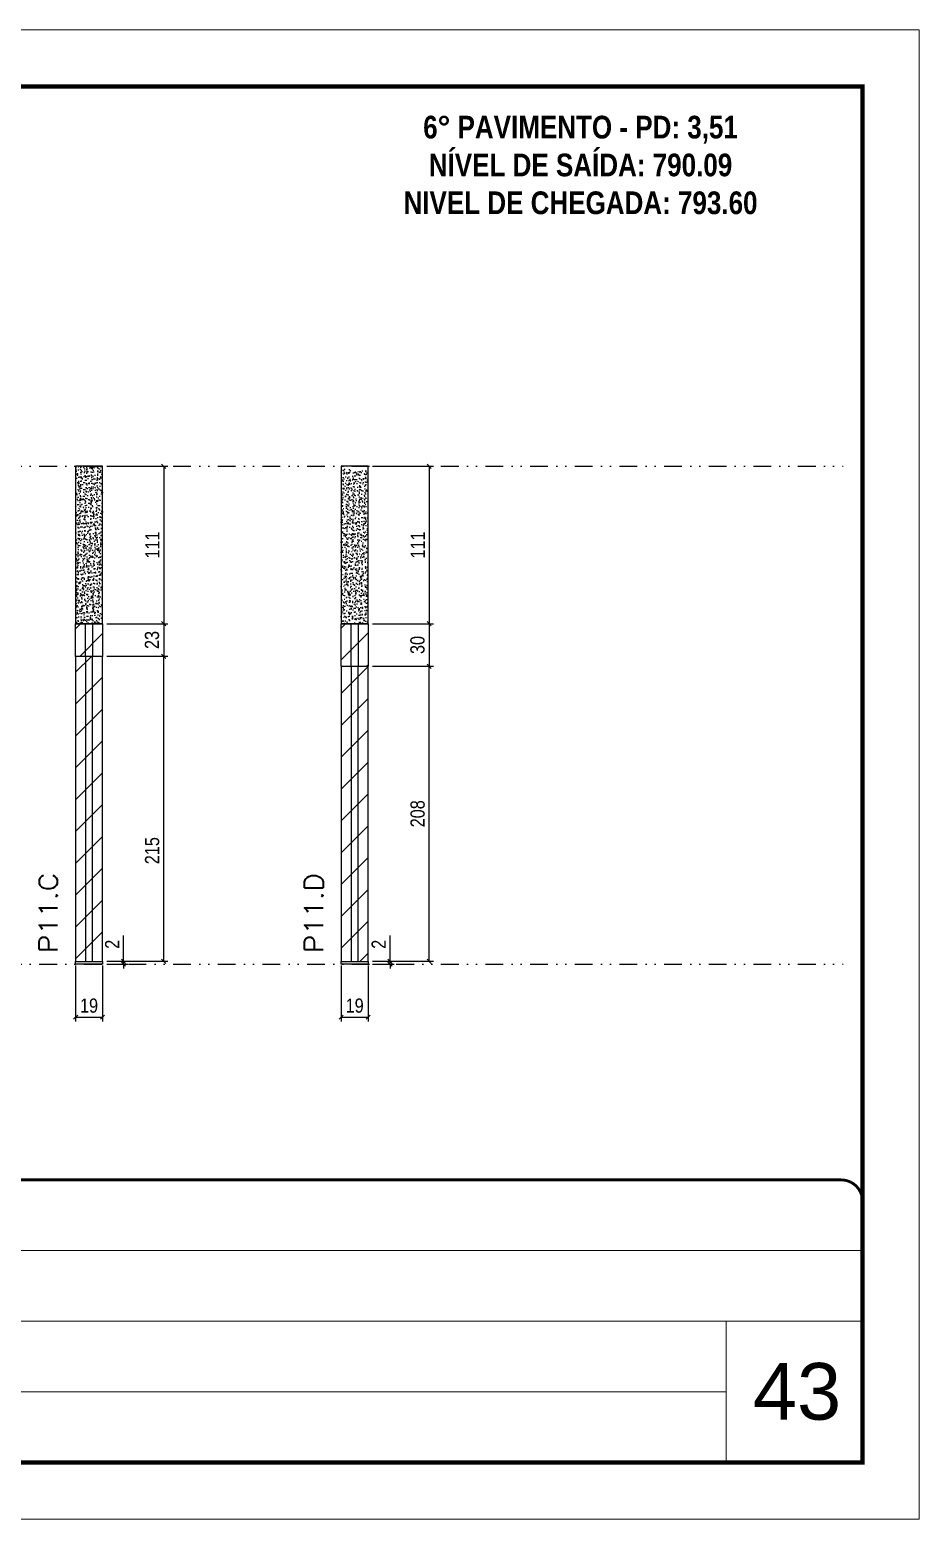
# Model space of a CAD drawing. Extents: x 28748 to 35002, y 14885 to 43501.
# Drawn here: x 32790 to 33417, y 30965 to 32015 of the extents above; entities that cross this region are included whole.
import ezdxf

# ---------------------------------------------------------------- set-up
doc = ezdxf.new("R2010")
doc.units = 0
for name, pattern in [('CONTINUO', [0]), ('DASHED', [0.75, 0.5, -0.25]), ('DIVIDE2', [0.625, 0.25, -0.125, 0, -0.125, 0, -0.125])]:
    doc.linetypes.add(name, pattern=pattern)
for name, color, linetype, lineweight in [('CARIMBO', 255, 'Continuous', 9), ('Folhas', 255, 'Continuous', 9), ('Hachura', 251, 'Continuous', 9), ('SARRAFO DE PRESSAO', 251, 'DASHED', 9), ('Texto Seção', 7, 'Continuous', 15)]:
    doc.layers.add(name, color=color, linetype=linetype, lineweight=lineweight)
for name, color, linetype in [('COTA', 241, 'Continuous'), ('NOMENCLATURA', 7, 'Continuous'), ('Nível', 160, 'Continuous'), ('Painéis', 200, 'Continuous'), ('SARR_2.2x7', 40, 'Continuous')]:
    doc.layers.add(name, color=color, linetype=linetype)
doc.styles.add('ARIAL', font='arial.ttf')
doc.styles.add('COTA TECNICA', font='techl___.ttf', dxfattribs={"height": 10})
doc.styles.add('COTA TECNICA-50', font='techl___.ttf', dxfattribs={"height": 10})
doc.styles.add('REGUA-120', font='ROMANS.shx', dxfattribs={"height": 15})
doc.styles.add('ROMANC', font='techb___.ttf', dxfattribs={"height": 2.5})
doc.dimstyles.new('COTA PAINEL-50', dxfattribs={"dimtxt": 10, "dimasz": 3, "dimexe": 3, "dimexo": 3, "dimgap": 3, "dimtad": 1, "dimdec": 1, "dimzin": 12, "dimdsep": 46, "dimtxsty": 'COTA TECNICA-50', "dimblk1": 'OBLIQUE', "dimblk2": 'OBLIQUE', "dimsah": 1, "dimcen": 0.9, "dimclrd": 4, "dimclre": 4, "dimclrt": 240, "dimadec": 1, "dimazin": 3, "dimtfac": 1, "dimtdec": 1, "dimtmove": 0, "dimatfit": 3, "dimfxl": 1, "dimtolj": 1, "dimtzin": 12, "dimarcsym": 0})
doc.dimstyles.new('PAINEL', dxfattribs={"dimtxt": 10, "dimasz": 3, "dimexe": 3, "dimexo": 3, "dimgap": 3, "dimtad": 1, "dimdec": 1, "dimzin": 12, "dimdsep": 46, "dimtxsty": 'COTA TECNICA', "dimblk1": 'OBLIQUE', "dimblk2": 'OBLIQUE', "dimsah": 1, "dimcen": 0.9, "dimclrd": 4, "dimclre": 4, "dimclrt": 240, "dimadec": 1, "dimazin": 3, "dimtfac": 1, "dimtdec": 1, "dimtmove": 0, "dimatfit": 3, "dimfxl": 1, "dimtolj": 1, "dimtzin": 12, "dimarcsym": 0})
pattern_1 = [(45, (-100272.658, -2076.637), (-11.2253202, 11.2253202), [])]

# ---------------------------------------------------------------- blocks, each defined once
blk = doc.blocks.new('9999999999')
at = {"color": 30, "linetype": 'CONTINUO'}
for p, q in [((98564.6, 34379.6), (99584, 34379.6)), ((98564.6, 34329.8), (99488, 34329.8)), ((99584, 34329.8), (99488, 34329.8)), ((99488, 34329.8), (99488, 34230.2)), ((98564.6, 34280), (99488, 34280))]:
    blk.add_line(p, q, dxfattribs=at)
at = {"color": 30, "linetype": 'CONTINUO', "const_width": 2}
blk.add_lwpolyline([(99584, 34230.2), (99584, 34414.4, 0.414214), (99569, 34429.4), (98229, 34429.4, 0.414214), (98214, 34414.4), (98214, 34245.2, 0.414214), (98229, 34230.2), (99584, 34230.2)], format="xyb", dxfattribs=at)
at = {"layer": 'Folhas'}
blk.add_lwpolyline([(98139, 34190.2), (99624, 34190.2), (99624, 35240.2), (98139, 35240.2)], close=True, dxfattribs=at)
at = {"layer": 'Folhas', "color": 30, "const_width": 3}
blk.add_lwpolyline([(98214, 34230.2), (99584, 34230.2), (99584, 35200.2), (98214, 35200.2)], close=True, dxfattribs=at)
blk = doc.blocks.new('_Oblique')
at = {"color": 0, "linetype": 'ByBlock', "lineweight": -2}
blk.add_line((-0.5, -0.5), (0.5, 0.5), dxfattribs=at)
blk = doc.blocks.new('*D919')
at = {"layer": 'COTA', "color": 4, "lineweight": -2, "transparency": 16777216}
for p, q in [((32822.3, 31355.3), (32822.3, 31315.9)), ((32841.3, 31355.3), (32841.3, 31315.9)), ((32822.3, 31318.9), (32841.3, 31318.9))]:
    blk.add_line(p, q, dxfattribs=at)
at = {"layer": 'Defpoints', "color": 0, "transparency": 16777216}
for p in [(32822.3, 31358.3), (32841.3, 31358.3), (32841.3, 31318.9)]:
    blk.add_point(p, dxfattribs=at)
at = {"layer": 'COTA', "color": 4, "lineweight": -2, "transparency": 16777216, "xscale": 3, "yscale": 3, "zscale": 3, "rotation": 180}
blk.add_blockref('_Oblique', (32822.3, 31318.9), dxfattribs=at)
at = {"layer": 'COTA', "color": 4, "lineweight": -2, "transparency": 16777216, "xscale": 3, "yscale": 3, "zscale": 3}
blk.add_blockref('_Oblique', (32841.3, 31318.9), dxfattribs=at)
at = {"layer": 'COTA', "color": 240, "transparency": 16777216, "insert": (32831.8, 31327), "char_height": 10, "attachment_point": 5, "style": 'COTA TECNICA'}
blk.add_mtext('\\A1;19', dxfattribs=at)
blk = doc.blocks.new('*D920')
at = {"layer": 'COTA', "color": 4, "lineweight": -2, "transparency": 16777216}
for p, q in [((32856.1, 31358.3), (32856.1, 31376.4)), ((32844.3, 31358.3), (32859.1, 31358.3)), ((32844.3, 31356.3), (32859.1, 31356.3)), ((32856.1, 31356.3), (32856.1, 31358.3)), ((32856.1, 31356.3), (32856.1, 31353.3))]:
    blk.add_line(p, q, dxfattribs=at)
at = {"layer": 'Defpoints', "color": 0, "transparency": 16777216}
for p in [(32841.3, 31358.3), (32841.3, 31356.3), (32856.1, 31358.3)]:
    blk.add_point(p, dxfattribs=at)
at = {"layer": 'COTA', "color": 4, "lineweight": -2, "transparency": 16777216, "xscale": 3, "yscale": 3, "zscale": 3}
for p, rotation in [((32856.1, 31358.3), 270), ((32856.1, 31356.3), 90)]:
    blk.add_blockref('_Oblique', p, dxfattribs=dict(at, rotation=rotation))
at = {"layer": 'COTA', "color": 240, "transparency": 16777216, "insert": (32848.1, 31370.3), "char_height": 10, "attachment_point": 5, "rotation": 90, "style": 'COTA TECNICA-50'}
blk.add_mtext('\\A1;2', dxfattribs=at)
blk = doc.blocks.new('*D1793')
at = {"layer": 'COTA', "color": 4, "linetype": 'ByBlock', "lineweight": -2, "transparency": 16777216}
for p, q in [((32844.3, 31707.3), (32887.4, 31707.3)), ((32884.4, 31707.3), (32884.4, 31596.3)), ((32844.3, 31596.3), (32887.4, 31596.3))]:
    blk.add_line(p, q, dxfattribs=at)
at = {"layer": 'Defpoints', "color": 0, "linetype": 'ByBlock', "transparency": 16777216}
for p in [(32841.3, 31707.3), (32841.3, 31596.3), (32884.4, 31596.3)]:
    blk.add_point(p, dxfattribs=at)
at = {"layer": 'COTA', "color": 4, "linetype": 'ByBlock', "lineweight": -2, "transparency": 16777216, "xscale": 3, "yscale": 3, "zscale": 3}
for p, rotation in [((32884.4, 31707.3), 90), ((32884.4, 31596.3), 270)]:
    blk.add_blockref('_Oblique', p, dxfattribs=dict(at, rotation=rotation))
at = {"layer": 'COTA', "color": 240, "linetype": 'ByBlock', "transparency": 16777216, "insert": (32876.4, 31651.8), "char_height": 10, "attachment_point": 5, "rotation": 90, "style": 'COTA TECNICA'}
blk.add_mtext('\\A1;111', dxfattribs=at)
blk = doc.blocks.new('*D1794')
at = {"layer": 'COTA', "color": 4, "linetype": 'ByBlock', "lineweight": -2, "transparency": 16777216}
for p, q in [((32844.3, 31573.3), (32887.4, 31573.3)), ((32884.4, 31358.3), (32884.4, 31573.3)), ((32844.3, 31358.3), (32887.4, 31358.3))]:
    blk.add_line(p, q, dxfattribs=at)
at = {"layer": 'Defpoints', "color": 0, "linetype": 'ByBlock', "transparency": 16777216}
for p in [(32841.3, 31573.3), (32884.4, 31573.3), (32841.3, 31358.3)]:
    blk.add_point(p, dxfattribs=at)
at = {"layer": 'COTA', "color": 4, "linetype": 'ByBlock', "lineweight": -2, "transparency": 16777216, "xscale": 3, "yscale": 3, "zscale": 3}
for p, rotation in [((32884.4, 31573.3), 90), ((32884.4, 31358.3), 270)]:
    blk.add_blockref('_Oblique', p, dxfattribs=dict(at, rotation=rotation))
at = {"layer": 'COTA', "color": 240, "linetype": 'ByBlock', "transparency": 16777216, "insert": (32876.3, 31436.3), "char_height": 10, "attachment_point": 5, "rotation": 90, "style": 'COTA TECNICA'}
blk.add_mtext('\\A1;215', dxfattribs=at)
blk = doc.blocks.new('*D921')
at = {"layer": 'COTA', "color": 4, "lineweight": -2, "transparency": 16777216}
for p, q in [((33009.5, 31355.3), (33009.5, 31315.9)), ((33028.5, 31355.3), (33028.5, 31315.9)), ((33009.5, 31318.9), (33028.5, 31318.9))]:
    blk.add_line(p, q, dxfattribs=at)
at = {"layer": 'Defpoints', "color": 0, "transparency": 16777216}
for p in [(33009.5, 31358.3), (33028.5, 31358.3), (33028.5, 31318.9)]:
    blk.add_point(p, dxfattribs=at)
at = {"layer": 'COTA', "color": 4, "lineweight": -2, "transparency": 16777216, "xscale": 3, "yscale": 3, "zscale": 3, "rotation": 180}
blk.add_blockref('_Oblique', (33009.5, 31318.9), dxfattribs=at)
at = {"layer": 'COTA', "color": 4, "lineweight": -2, "transparency": 16777216, "xscale": 3, "yscale": 3, "zscale": 3}
blk.add_blockref('_Oblique', (33028.5, 31318.9), dxfattribs=at)
at = {"layer": 'COTA', "color": 240, "transparency": 16777216, "insert": (33019, 31327), "char_height": 10, "attachment_point": 5, "style": 'COTA TECNICA'}
blk.add_mtext('\\A1;19', dxfattribs=at)
blk = doc.blocks.new('*D922')
at = {"layer": 'COTA', "color": 4, "lineweight": -2, "transparency": 16777216}
for p, q in [((33043.9, 31358.3), (33043.9, 31376.4)), ((33031.5, 31358.3), (33046.9, 31358.3)), ((33031.5, 31356.3), (33046.9, 31356.3)), ((33043.9, 31356.3), (33043.9, 31358.3)), ((33043.9, 31356.3), (33043.9, 31353.3))]:
    blk.add_line(p, q, dxfattribs=at)
at = {"layer": 'Defpoints', "color": 0, "transparency": 16777216}
for p in [(33028.5, 31358.3), (33028.5, 31356.3), (33043.9, 31358.3)]:
    blk.add_point(p, dxfattribs=at)
at = {"layer": 'COTA', "color": 4, "lineweight": -2, "transparency": 16777216, "xscale": 3, "yscale": 3, "zscale": 3}
for p, rotation in [((33043.9, 31358.3), 270), ((33043.9, 31356.3), 90)]:
    blk.add_blockref('_Oblique', p, dxfattribs=dict(at, rotation=rotation))
at = {"layer": 'COTA', "color": 240, "transparency": 16777216, "insert": (33035.9, 31370.3), "char_height": 10, "attachment_point": 5, "rotation": 90, "style": 'COTA TECNICA-50'}
blk.add_mtext('\\A1;2', dxfattribs=at)
blk = doc.blocks.new('*D1795')
at = {"layer": 'COTA', "color": 4, "linetype": 'ByBlock', "lineweight": -2, "transparency": 16777216}
for p, q in [((33031.5, 31707.3), (33074.5, 31707.3)), ((33071.5, 31707.3), (33071.5, 31596.3)), ((33031.5, 31596.3), (33074.5, 31596.3))]:
    blk.add_line(p, q, dxfattribs=at)
at = {"layer": 'Defpoints', "color": 0, "linetype": 'ByBlock', "transparency": 16777216}
for p in [(33028.5, 31707.3), (33028.5, 31596.3), (33071.5, 31596.3)]:
    blk.add_point(p, dxfattribs=at)
at = {"layer": 'COTA', "color": 4, "linetype": 'ByBlock', "lineweight": -2, "transparency": 16777216, "xscale": 3, "yscale": 3, "zscale": 3}
for p, rotation in [((33071.5, 31707.3), 90), ((33071.5, 31596.3), 270)]:
    blk.add_blockref('_Oblique', p, dxfattribs=dict(at, rotation=rotation))
at = {"layer": 'COTA', "color": 240, "linetype": 'ByBlock', "transparency": 16777216, "insert": (33063.5, 31651.8), "char_height": 10, "attachment_point": 5, "rotation": 90, "style": 'COTA TECNICA'}
blk.add_mtext('\\A1;111', dxfattribs=at)
blk = doc.blocks.new('*D1796')
at = {"layer": 'COTA', "color": 4, "linetype": 'ByBlock', "lineweight": -2, "transparency": 16777216}
for p, q in [((33031.5, 31566.3), (33074.5, 31566.3)), ((33071.5, 31358.3), (33071.5, 31566.3)), ((33031.5, 31358.3), (33074.5, 31358.3))]:
    blk.add_line(p, q, dxfattribs=at)
at = {"layer": 'Defpoints', "color": 0, "linetype": 'ByBlock', "transparency": 16777216}
for p in [(33028.5, 31566.3), (33071.5, 31566.3), (33028.5, 31358.3)]:
    blk.add_point(p, dxfattribs=at)
at = {"layer": 'COTA', "color": 4, "linetype": 'ByBlock', "lineweight": -2, "transparency": 16777216, "xscale": 3, "yscale": 3, "zscale": 3}
for p, rotation in [((33071.5, 31566.3), 90), ((33071.5, 31358.3), 270)]:
    blk.add_blockref('_Oblique', p, dxfattribs=dict(at, rotation=rotation))
at = {"layer": 'COTA', "color": 240, "linetype": 'ByBlock', "transparency": 16777216, "insert": (33063.4, 31462.3), "char_height": 10, "attachment_point": 5, "rotation": 90, "style": 'COTA TECNICA'}
blk.add_mtext('\\A1;208', dxfattribs=at)
blk = doc.blocks.new('*D902')
at = {"layer": 'COTA', "color": 4, "lineweight": -2, "transparency": 16777216}
for p, q in [((32844.3, 31596.3), (32887.4, 31596.3)), ((32884.4, 31596.3), (32884.4, 31573.3)), ((32844.3, 31573.3), (32887.4, 31573.3))]:
    blk.add_line(p, q, dxfattribs=at)
at = {"layer": 'Defpoints', "color": 0, "transparency": 16777216}
for p in [(32841.3, 31596.3), (32841.3, 31573.3), (32884.4, 31573.3)]:
    blk.add_point(p, dxfattribs=at)
at = {"layer": 'COTA', "color": 4, "lineweight": -2, "transparency": 16777216, "xscale": 3, "yscale": 3, "zscale": 3}
for p, rotation in [((32884.4, 31596.3), 90), ((32884.4, 31573.3), 270)]:
    blk.add_blockref('_Oblique', p, dxfattribs=dict(at, rotation=rotation))
at = {"layer": 'COTA', "color": 240, "transparency": 16777216, "insert": (32876.2, 31584.8), "char_height": 10, "attachment_point": 5, "rotation": 90, "style": 'COTA TECNICA'}
blk.add_mtext('\\A1;23', dxfattribs=at)
blk = doc.blocks.new('*D903')
at = {"layer": 'COTA', "color": 4, "lineweight": -2, "transparency": 16777216}
for p, q in [((33031.5, 31596.3), (33074.5, 31596.3)), ((33071.5, 31596.3), (33071.5, 31566.3)), ((33031.5, 31566.3), (33074.5, 31566.3))]:
    blk.add_line(p, q, dxfattribs=at)
at = {"layer": 'Defpoints', "color": 0, "transparency": 16777216}
for p in [(33028.5, 31596.3), (33028.5, 31566.3), (33071.5, 31566.3)]:
    blk.add_point(p, dxfattribs=at)
at = {"layer": 'COTA', "color": 4, "lineweight": -2, "transparency": 16777216, "xscale": 3, "yscale": 3, "zscale": 3}
for p, rotation in [((33071.5, 31596.3), 90), ((33071.5, 31566.3), 270)]:
    blk.add_blockref('_Oblique', p, dxfattribs=dict(at, rotation=rotation))
at = {"layer": 'COTA', "color": 240, "transparency": 16777216, "insert": (33063.3, 31581.3), "char_height": 10, "attachment_point": 5, "rotation": 90, "style": 'COTA TECNICA'}
blk.add_mtext('\\A1;30', dxfattribs=at)

msp = doc.modelspace()

# ---------------------------------------------------------------- hatches: boundary and pattern name
at = {"layer": 'COTA', "linetype": 'ByBlock'}
h = msp.add_hatch(dxfattribs=at)
h.set_pattern_fill('AR-CONC', color=256, scale=0.03)
h.set_pattern_definition([(50, (-98849.2435, -2095.6368), (5.46554007, -0.47817257), [0.5715, -6.2865]), (355, (-98849.2435, -2095.637), (-1.05730264, 5.73170536), [0.4572, -5.02921753]), (100.4514447, (-98848.788, -2095.6766), (4.40823741, 5.25353256), [0.48570026, -5.34270734]), (46.1842, (-98849.2435, -2094.113), (8.13237123, -1.26126984), [0.85725, -9.42975]), (96.6355576, (-98848.566, -2094.218), (7.122124, 7.42278374), [0.7285507, -8.01406824]), (351.184151, (-98849.2435, -2094.113), (7.122124, 7.42278374), [0.685799, -7.54379196]), (21, (-98848.4815, -2094.4938), (4.54843174, -3.06795595), [0.5715, -6.2865]), (326, (-98848.4815, -2094.494), (1.85406085, 5.52563898), [0.4572, -5.0292]), (71.451445, (-98848.1025, -2094.7494), (6.40249258, 2.45768307), [0.48570026, -5.34269813]), (37.5, (-98849.2435, -2095.6368), (0.092658098, 2.536651166), [0, -4.96824, 0, -5.1054, 0, -5.04825]), (7.5, (-98849.2435, -2095.6368), (2.004589875, 3.005417245), [0, -2.91084, 0, -4.85394, 0, -1.92405]), (327.5, (-98850.9428, -2095.6368), (4.067717855, -0.17186232), [0, -1.905, 0, -5.9436, 0, -7.8867]), (317.5, (-98851.7048, -2095.6368), (4.44387544, 0.76279473), [0, -2.4765, 0, -3.94716, 0, -5.6007])])
h.paths.add_polyline_path([(32841.34, 31707.28), (32822.34, 31707.28), (32822.34, 31596.28), (32841.34, 31596.28)])
h = msp.add_hatch(dxfattribs=at)
h.set_pattern_fill('AR-CONC', color=256, scale=0.03)
h.set_pattern_definition([(50, (-98882.1915, -2102.6368), (5.46554007, -0.47817257), [0.5715, -6.2865]), (355, (-98882.1915, -2102.637), (-1.05730264, 5.73170536), [0.4572, -5.02921753]), (100.4514447, (-98881.736, -2102.6766), (4.40823741, 5.25353256), [0.48570026, -5.34270734]), (46.1842, (-98882.1915, -2101.113), (8.13237123, -1.26126984), [0.85725, -9.42975]), (96.6355576, (-98881.514, -2101.218), (7.122124, 7.42278374), [0.7285507, -8.01406824]), (351.184151, (-98882.1915, -2101.113), (7.122124, 7.42278374), [0.685799, -7.54379196]), (21, (-98881.4295, -2101.4938), (4.54843174, -3.06795595), [0.5715, -6.2865]), (326, (-98881.4295, -2101.494), (1.85406085, 5.52563898), [0.4572, -5.0292]), (71.451445, (-98881.0505, -2101.7494), (6.40249258, 2.45768307), [0.48570026, -5.34269813]), (37.5, (-98882.1915, -2102.6368), (0.092658098, 2.536651166), [0, -4.96824, 0, -5.1054, 0, -5.04825]), (7.5, (-98882.1915, -2102.6368), (2.004589875, 3.005417245), [0, -2.91084, 0, -4.85394, 0, -1.92405]), (327.5, (-98883.8908, -2102.6368), (4.067717855, -0.17186232), [0, -1.905, 0, -5.9436, 0, -7.8867]), (317.5, (-98884.6528, -2102.6368), (4.44387544, 0.76279473), [0, -2.4765, 0, -3.94716, 0, -5.6007])])
h.paths.add_polyline_path([(33028.46, 31705.28), (33009.46, 31705.28), (33009.46, 31596.28), (33028.46, 31596.28)])
at = {"layer": 'Hachura', "linetype": 'ByBlock'}
h = msp.add_hatch(dxfattribs=at)
h.set_pattern_fill('ANSI31', color=256, scale=5)
h.set_pattern_definition([(45, (28982.809, 33231.16), (-11.22532, 11.22532), [])])
h.paths.add_polyline_path([(32841.34, 31596.28), (32822.34, 31596.28), (32822.34, 31573.28), (32841.34, 31573.28)])
h = msp.add_hatch(dxfattribs=at)
h.set_pattern_fill('ANSI31', color=256, scale=5)
h.set_pattern_definition([(45, (28982.809, 33224.16), (-11.22532, 11.22532), [])])
h.paths.add_polyline_path([(33028.46, 31596.28), (33009.46, 31596.28), (33009.46, 31566.28), (33028.46, 31566.28)])
h = msp.add_hatch(dxfattribs=at)
h.set_pattern_fill('ANSI31', color=256, scale=5)
h.set_pattern_definition(pattern_1)
h.paths.add_polyline_path([(32841.34, 31573.28), (32822.34, 31573.28), (32822.34, 31358.28), (32841.34, 31358.28)])
h = msp.add_hatch(dxfattribs=at)
h.set_pattern_fill('ANSI31', color=256, scale=5)
h.set_pattern_definition(pattern_1)
h.paths.add_polyline_path([(33028.46, 31566.28), (33009.46, 31566.28), (33009.46, 31358.28), (33028.46, 31358.28)])

# ---------------------------------------------------------------- linework, layer by layer
at = {"layer": 'COTA', "linetype": 'ByBlock'}
for points in [[(32822.34, 31596.28), (32841.34, 31596.28), (32841.34, 31707.28), (32822.34, 31707.28)], [(33009.46, 31596.28), (33028.46, 31596.28), (33028.46, 31707.28), (33009.46, 31707.28)]]:
    msp.add_lwpolyline(points, close=True, dxfattribs=at)
at = {"layer": 'Nível', "color": 4, "linetype": 'DIVIDE2', "ltscale": 50}
for p, q in [((32010.51, 31707.28), (33363.34, 31707.28)), ((32010.51, 31356.28), (33363.34, 31356.28))]:
    msp.add_line(p, q, dxfattribs=at)
at = {"layer": 'Painéis'}
for p, q in [((32841.34, 31596.28), (32822.34, 31596.28)), ((32822.34, 31596.28), (32841.34, 31596.28)), ((32822.34, 31573.28), (32822.34, 31596.28)), ((32841.34, 31596.28), (32841.34, 31573.28)), ((33028.46, 31596.28), (33009.46, 31596.28)), ((33009.46, 31566.28), (33009.46, 31596.28)), ((33028.46, 31596.28), (33028.46, 31566.28)), ((32822.34, 31573.28), (32822.34, 31358.28)), ((32841.34, 31573.28), (32822.34, 31573.28)), ((32841.34, 31358.28), (32841.34, 31573.28)), ((33009.46, 31566.28), (33009.46, 31358.28)), ((33009.46, 31566.28), (33028.46, 31566.28)), ((33028.46, 31358.28), (33028.46, 31566.28)), ((32822.34, 31358.28), (32841.34, 31358.28)), ((33009.46, 31358.28), (33028.46, 31358.28))]:
    msp.add_line(p, q, dxfattribs=at)
for points in [[(32822.34, 31358.28), (32841.34, 31358.28), (32841.34, 31356.28), (32822.34, 31356.28)], [(33009.46, 31358.28), (33028.46, 31358.28), (33028.46, 31356.28), (33009.46, 31356.28)]]:
    msp.add_lwpolyline(points, close=True, dxfattribs=at)
at = {"layer": 'SARR_2.2x7'}
for p, q in [((32829.34, 31573.28), (32829.34, 31596.28)), ((32834.34, 31596.28), (32834.34, 31573.28)), ((33016.46, 31566.28), (33016.46, 31596.28)), ((33021.46, 31596.28), (33021.46, 31566.28)), ((32829.34, 31573.28), (32829.34, 31358.28)), ((32834.34, 31358.28), (32834.34, 31573.28)), ((33016.46, 31566.28), (33016.46, 31358.28)), ((33021.46, 31358.28), (33021.46, 31566.28))]:
    msp.add_line(p, q, dxfattribs=at)

# ---------------------------------------------------------------- block references
at = {"layer": 'SARRAFO DE PRESSAO', "color": 6, "linetype": 'ByBlock'}
msp.add_blockref('9999999999', (-66207.14, -3225.21), dxfattribs=at)

# ---------------------------------------------------------------- texts
at = {"layer": 'CARIMBO', "style": 'ARIAL'}
msp.add_text('43', height=40, dxfattribs=at).set_placement((33299.7, 31035.14))
at = {"layer": 'NOMENCLATURA', "color": 2, "insert": (33178.17, 31981.05), "char_height": 16, "attachment_point": 2, "style": 'ROMANC'}
msp.add_mtext_dynamic_manual_height_columns('\\P6° PAVIMENTO - PD: 3,51\\PNÍVEL DE SAÍDA: 790.09\\PNIVEL DE CHEGADA: 793.60', width=300.2766, gutter_width=1, heights=[0], dxfattribs=at)
at = {"layer": 'Texto Seção', "style": 'REGUA-120', "width": 1.1}
for s, p in [('P11.C', (32809.54, 31364.17)), ('P11.D', (32996.69, 31364.17))]:
    msp.add_text(s, height=13, rotation=90, dxfattribs=at).set_placement(p)

# ---------------------------------------------------------------- dimensions: what is measured, and where the dimension line sits
at = {"layer": 'COTA', "linetype": 'ByBlock'}
for base, p1, p2, picture, middle in [((32884.42, 31596.28), (32841.34, 31707.28), (32841.34, 31596.28), '*D1793', (32876.36, 31651.78)), ((33071.54, 31596.28), (33028.46, 31707.28), (33028.46, 31596.28), '*D1795', (33063.49, 31651.78)), ((33071.54, 31566.28), (33028.46, 31358.28), (33028.46, 31566.28), '*D1796', (33063.42, 31462.28))]:
    dim = msp.add_linear_dim(base=base, p1=p1, p2=p2, angle=90, dimstyle='PAINEL', dxfattribs=at)
    dim.commit()
    dim.dimension.update_dxf_attribs({"geometry": picture, "text_midpoint": middle})
at = {"layer": 'COTA'}
for base, p1, p2, picture, middle in [((32884.42, 31573.28), (32841.34, 31596.28), (32841.34, 31573.28), '*D902', (32876.2, 31584.78)), ((33071.54, 31566.28), (33028.46, 31596.28), (33028.46, 31566.28), '*D903', (33063.33, 31581.28))]:
    dim = msp.add_linear_dim(base=base, p1=p1, p2=p2, angle=90, dimstyle='PAINEL', dxfattribs=at)
    dim.commit()
    dim.dimension.update_dxf_attribs({"geometry": picture, "text_midpoint": middle})
at = {"layer": 'COTA', "linetype": 'ByBlock'}
dim = msp.add_linear_dim(base=(32884.42, 31573.28), p1=(32841.34, 31358.28), p2=(32841.34, 31573.28), angle=90, dimstyle='PAINEL', dxfattribs=at)
dim.commit()
dim.dimension.update_dxf_attribs({"geometry": '*D1794', "text_midpoint": (32884.42, 31436.28), "dimtype": 160})
at = {"layer": 'COTA'}
for base, p1, p2, picture, middle in [((32856.15, 31358.28), (32841.34, 31356.28), (32841.34, 31358.28), '*D920', (32856.15, 31370.33)), ((33043.94, 31358.28), (33028.46, 31356.28), (33028.46, 31358.28), '*D922', (33043.94, 31370.33))]:
    dim = msp.add_linear_dim(base=base, p1=p1, p2=p2, angle=90, dimstyle='COTA PAINEL-50', dxfattribs=at)
    dim.commit()
    dim.dimension.update_dxf_attribs({"geometry": picture, "text_midpoint": middle, "dimtype": 160})
for base, p1, p2, picture, middle in [((32841.34, 31318.93), (32822.34, 31358.28), (32841.34, 31358.28), '*D919', (32831.84, 31327.02)), ((33028.46, 31318.93), (33009.46, 31358.28), (33028.46, 31358.28), '*D921', (33018.96, 31327.02))]:
    dim = msp.add_linear_dim(base=base, p1=p1, p2=p2, dimstyle='PAINEL', override={"dimarcsym": 2}, dxfattribs=at)
    dim.commit()
    dim.dimension.update_dxf_attribs({"geometry": picture, "text_midpoint": middle})

doc.saveas('drawing.dxf')
